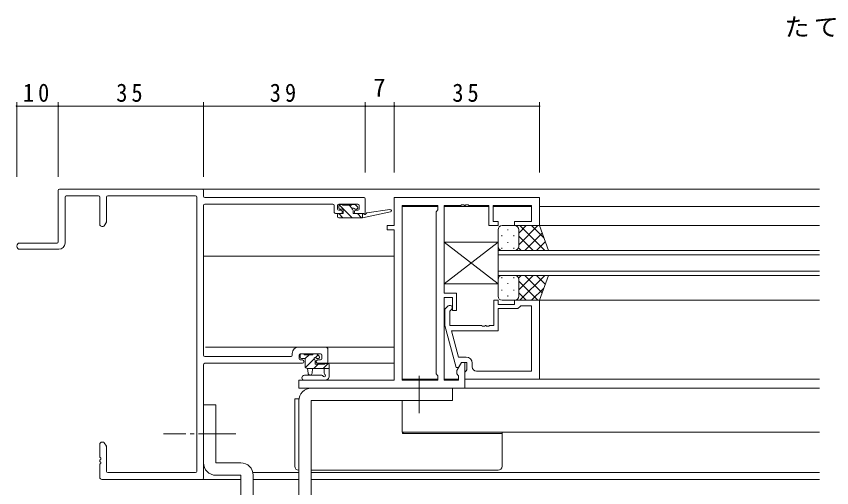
# Model space of a CAD drawing. Units: millimetres on the paper. Extents: x -420 to 373, y -297 to 267.
# Drawn here: x -87.8 to 108.7, y -135.6 to -21.9 of the extents above; entities that cross this region are included whole.
import ezdxf
from ezdxf.enums import TextEntityAlignment as Align

# ---------------------------------------------------------------- set-up
doc = ezdxf.new("R2010")
doc.units = ezdxf.units.MM
doc.linetypes.add('CHAIN2', pattern=[12, 9, -1, 1, -1])
doc.layers.add('0-2_USER1', color=3, linetype='Continuous')
for name, color, linetype, lineweight in [('0-3_YKK_11', 7, 'Continuous', 9), ('0-4_YKK_12', 2, 'Continuous', 9), ('0-5_YKK_13', 4, 'Continuous', 9), ('0-6_YKK_D', 6, 'Continuous', 9)]:
    doc.layers.add(name, color=color, linetype=linetype, lineweight=lineweight)
doc.styles.add('ＭＳ ゴシック', font='')
doc.styles.get('ＭＳ ゴシック').set_extended_font_data('MS Gothic')

msp = doc.modelspace()

# ---------------------------------------------------------------- linework, layer by layer
at = {"layer": '0-3_YKK_11'}
for p, q in [((-77.698, -76.275), (-77.698, -63.875)), ((-77.398, -63.575), (-42.998, -63.575)), ((-42.698, -63.875), (-42.698, -65.275)), ((-76.068, -65.505), (-76.068, -76.575)), ((-67.998, -65.205), (-75.768, -65.205)), ((-67.698, -72.075), (-67.698, -65.505)), ((-66.068, -65.505), (-66.068, -71.404)), ((-44.628, -65.205), (-65.768, -65.205)), ((-44.328, -131.645), (-44.328, -65.505)), ((-42.398, -65.575), (-3.998, -65.575)), ((-3.698, -65.875), (-3.698, -69.175)), ((3.3, -65.576), (3.3, -72.376)), ((38.3, -65.576), (3.3, -65.576)), ((38.3, -72.376), (38.3, -65.576)), ((-42.698, -67.505), (-42.698, -103.645)), ((-11.498, -67.205), (-42.398, -67.205)), ((-11.198, -68.975), (-11.198, -67.505)), ((-10.398, -67.505), (-10.398, -68.375)), ((-5.498, -67.205), (-10.098, -67.205)), ((-10.098, -68.675), (-9.598, -68.675)), ((-5.998, -68.675), (-5.498, -68.675)), ((-5.198, -68.375), (-5.198, -67.505)), ((5.23, -67.506), (5.23, -109.646)), ((13.8, -67.506), (5.23, -67.506)), ((5.23, -67.506), (5.23, -109.646)), ((13.37, -69.006), (13.8, -68.576)), ((13.8, -68.576), (13.8, -67.506)), ((15.3, -67.506), (19.342, -67.506)), ((15.3, -88.676), (15.3, -67.506)), ((19.342, -67.506), (19.525, -67.386)), ((19.525, -67.386), (20.075, -67.386)), ((20.075, -67.386), (20.258, -67.506)), ((20.258, -67.506), (20.342, -67.506)), ((20.342, -67.506), (20.525, -67.386)), ((20.525, -67.386), (21.075, -67.386)), ((21.075, -67.386), (21.258, -67.506)), ((21.258, -67.506), (26.1, -67.506)), ((26.1, -67.506), (26.1, -72.376)), ((27.1, -67.506), (36.37, -67.506)), ((27.1, -71.376), (27.1, -67.506)), ((36.37, -67.506), (36.37, -71.376)), ((-9.598, -69.475), (-10.698, -69.475)), ((-9.298, -68.975), (-9.298, -69.175)), ((-6.298, -69.175), (-6.298, -68.975)), ((-3.998, -69.475), (-5.998, -69.475)), ((13.37, -108.146), (13.37, -69.006)), ((-66.871, -72.575), (-67.198, -72.575)), ((-66.108, -71.554), (-66.611, -72.425)), ((1.6, -72.376), (1.6, -73.376)), ((3.3, -72.376), (1.6, -72.376)), ((26.1, -72.376), (28.3, -72.376)), ((28.3, -71.376), (27.1, -71.376)), ((28.3, -72.376), (28.3, -71.376)), ((32.3, -71.376), (32.3, -72.376)), ((36.37, -71.376), (32.3, -71.376)), ((32.3, -72.376), (38.3, -72.376)), ((1.6, -73.376), (3.3, -73.376)), ((3.3, -73.376), (3.3, -109.646)), ((-86.948, -76.575), (-77.998, -76.575)), ((-77.568, -78.075), (-86.948, -78.075)), ((18.3, -88.676), (15.3, -88.676)), ((15.3, -89.676), (17.3, -89.676)), ((15.3, -109.646), (15.3, -89.676)), ((17.3, -89.676), (17.3, -92.876)), ((18.3, -92.876), (18.3, -88.676)), ((27.3, -90.376), (28.3, -90.376)), ((27.3, -96.476), (27.3, -90.376)), ((28.3, -90.376), (28.3, -91.376)), ((32.3, -90.376), (38.3, -90.376)), ((32.3, -91.376), (32.3, -90.376)), ((38.3, -90.376), (38.3, -109.376)), ((15.5, -92.527), (16.276, -91.752)), ((28.3, -91.376), (32.3, -91.376)), ((33.6, -91.876), (33.1, -92.376)), ((33.8, -91.676), (33.6, -91.876)), ((36.37, -91.676), (33.8, -91.676)), ((36.37, -107.446), (36.37, -91.676)), ((36.37, -107.446), (36.37, -91.676)), ((15.5, -96.472), (15.5, -92.527)), ((17.124, -92.6), (16.7, -93.024)), ((16.7, -93.024), (16.7, -96.476)), ((17.3, -92.876), (18.3, -92.876)), ((28.3, -92.376), (28.3, -97.776)), ((33.1, -92.376), (28.3, -92.376)), ((18.207, -106.576), (15.5, -96.472)), ((16.7, -96.476), (24.342, -96.476)), ((17.092, -97.776), (18.78, -104.076)), ((28.3, -97.776), (17.092, -97.776)), ((24.342, -96.476), (24.525, -96.596)), ((24.525, -96.596), (25.075, -96.596)), ((25.075, -96.596), (25.258, -96.476)), ((25.258, -96.476), (25.342, -96.476)), ((25.342, -96.476), (25.525, -96.596)), ((25.525, -96.596), (26.075, -96.596)), ((26.075, -96.596), (26.258, -96.476)), ((26.258, -96.476), (27.3, -96.476)), ((-19.798, -101.675), (-13.198, -101.675)), ((-12.698, -102.175), (-12.698, -105.275)), ((-42.398, -103.945), (-21.598, -103.945)), ((-21.298, -103.645), (-21.298, -103.175)), ((-19.668, -103.605), (-19.668, -104.475)), ((-14.498, -103.305), (-19.368, -103.305)), ((-14.198, -104.475), (-14.198, -103.605)), ((18.78, -104.076), (20.6, -104.076)), ((-42.698, -105.875), (-42.698, -133.275)), ((-18.798, -105.575), (-42.398, -105.575)), ((-19.368, -104.775), (-18.798, -104.775)), ((-18.498, -105.075), (-18.498, -105.275)), ((-15.498, -105.275), (-15.498, -105.075)), ((-15.198, -104.775), (-14.498, -104.775)), ((-12.998, -105.575), (-15.198, -105.575)), ((19.5, -105.376), (18.37, -107.333)), ((19.5, -105.376), (18.807, -106.576)), ((20.3, -105.376), (19.5, -105.376)), ((20.8, -105.376), (19.5, -105.376)), ((20.3, -111.576), (20.3, -105.376)), ((20.8, -107.176), (20.8, -105.376)), ((22.1, -105.576), (22.1, -106.446)), ((18.807, -106.576), (18.207, -106.576)), ((18.37, -107.333), (18.37, -108.146)), ((20.3, -107.676), (20.6, -107.376)), ((20.3, -109.376), (20.3, -107.676)), ((20.6, -107.376), (20.8, -107.176)), ((23.1, -107.446), (36.37, -107.446)), ((-19.7, -109.646), (-19.7, -111.576)), ((3.3, -109.646), (-19.7, -109.646)), ((5.23, -109.646), (13.8, -109.646)), ((13.8, -108.576), (13.37, -108.146)), ((13.8, -109.646), (13.8, -108.576)), ((18.8, -109.646), (15.3, -109.646)), ((18.37, -108.146), (18.8, -108.576)), ((18.8, -108.576), (18.8, -109.646)), ((38.3, -109.376), (20.3, -109.376)), ((-19.7, -111.576), (20.3, -111.576)), ((-67.698, -128.117), (-67.698, -125.075)), ((-67.198, -124.575), (-66.871, -124.575)), ((-66.611, -124.725), (-66.108, -125.597)), ((-66.068, -125.747), (-66.068, -131.645)), ((-67.698, -129.117), (-67.698, -129.034)), ((-67.698, -133.075), (-67.698, -130.034)), ((-42.998, -133.575), (-67.198, -133.575)), ((-65.768, -131.945), (-44.628, -131.945))]:
    msp.add_line(p, q, dxfattribs=at)
for centre, radius, start, end in [((-77.398, -63.875), 0.3, 90, 180), ((-42.998, -63.875), 0.3, 0, 90), ((-75.768, -65.505), 0.3, 90, 180), ((-67.998, -65.505), 0.3, 0, 90), ((-65.768, -65.505), 0.3, 90, 180), ((-44.628, -65.505), 0.3, 0, 90), ((-42.398, -65.275), 0.3, 180, 270), ((-3.998, -65.875), 0.3, 0, 90), ((-42.398, -67.505), 0.3, 90, 180), ((-11.498, -67.505), 0.3, 0, 90), ((-10.098, -67.505), 0.3, 90, 180), ((-10.098, -68.375), 0.3, 180, 270), ((-9.598, -68.975), 0.3, 0, 90), ((-5.998, -68.975), 0.3, 90, 180), ((-5.498, -67.505), 0.3, 0, 90), ((-5.498, -68.375), 0.3, 270, 0), ((-10.698, -68.975), 0.5, 180, 270), ((-9.598, -69.175), 0.3, 270, 0), ((-5.998, -69.175), 0.3, 180, 270), ((-3.998, -69.175), 0.3, 270, 0), ((-67.198, -72.075), 0.5, 180, 270), ((-66.871, -72.275), 0.3, 270, 330), ((-66.368, -71.404), 0.3, 330, 0), ((-86.948, -77.325), 0.75, 90, 270), ((-77.998, -76.275), 0.3, 270, 0), ((-77.568, -76.575), 1.5, 270, 0), ((16.7, -92.176), 0.6, 314.99998, 135), ((-19.798, -103.175), 1.5, 90, 180), ((-13.198, -102.175), 0.5, 0, 90), ((-42.398, -103.645), 0.3, 180, 270), ((-21.598, -103.645), 0.3, 270, 0), ((-19.368, -103.605), 0.3, 90, 180), ((-14.498, -103.605), 0.3, 0, 90), ((20.6, -105.576), 1.5, 0, 89.99998), ((-42.398, -105.875), 0.3, 90, 180), ((-19.368, -104.475), 0.3, 180, 270), ((-18.798, -105.075), 0.3, 0, 90), ((-18.798, -105.275), 0.3, 270, 0), ((-15.198, -105.075), 0.3, 90, 180), ((-15.198, -105.275), 0.3, 180, 270), ((-14.498, -104.475), 0.3, 270, 0), ((-12.998, -105.275), 0.3, 270, 0), ((23.1, -106.446), 1, 180, 269.99998), ((-67.198, -125.075), 0.5, 90, 180), ((-66.871, -124.875), 0.3, 30, 90), ((-66.368, -125.747), 0.3, 0, 30), ((-67.498, -128.117), 0.2, 180, 246.42181), ((-67.498, -129.034), 0.2, 113.57817, 180), ((-67.498, -129.117), 0.2, 180, 246.42181), ((-67.698, -128.575), 0.3, 293.57817, 66.42181), ((-67.698, -129.575), 0.3, 293.57817, 66.42181), ((-67.498, -130.034), 0.2, 113.57817, 180), ((-65.768, -131.645), 0.3, 180, 270), ((-44.628, -131.645), 0.3, 270, 0), ((-67.198, -133.075), 0.5, 180, 270), ((-42.998, -133.275), 0.3, 270, 0)]:
    msp.add_arc(centre, radius, start, end, dxfattribs=at)
at = {"layer": '0-4_YKK_12'}
for p, q in [((-43, -63.575), (105.8, -63.575)), ((5.232, -67.776), (13.799, -67.776)), ((15.302, -67.776), (26.099, -67.776)), ((27.102, -67.776), (36.368, -67.776)), ((38.3, -67.776), (105.8, -67.776)), ((105.8, -72.376), (37.8, -72.376)), ((28.299, -78.376), (105.8, -78.376)), ((28.299, -84.376), (28.299, -78.376)), ((-42.7, -79.775), (3.3, -79.775)), ((105.8, -79.376), (28.299, -79.376)), ((28.299, -83.376), (105.8, -83.376)), ((105.8, -84.376), (28.299, -84.376)), ((38.3, -90.376), (105.8, -90.376)), ((3.3, -101.675), (-42.2, -101.675)), ((-13, -105.575), (3.3, -105.575)), ((5.232, -109.376), (13.799, -109.376)), ((15.302, -109.376), (18.799, -109.376)), ((20.3, -109.376), (105.8, -109.376)), ((19.786, -111.576), (105.8, -111.576)), ((5.23, -114.575), (5.23, -122.175)), ((5.23, -122.175), (105.8, -122.175)), ((-43, -133.575), (-33.702, -133.575)), ((-30.769, -131.945), (-19.702, -131.945)), ((-30.702, -133.575), (-19.702, -133.575)), ((-16.702, -131.945), (105.8, -131.945)), ((-16.702, -133.575), (105.8, -133.575))]:
    msp.add_line(p, q, dxfattribs=at)
at = {"layer": '0-5_YKK_13'}
for p, q in [((-10.1, -68.075), (-10.1, -67.575)), ((-9.986, -67.34), (-6.851, -70.475)), ((-9.8, -67.275), (-9.3, -67.275)), ((-9, -68.375), (-9.8, -68.375)), ((-9.1, -67.475), (-7.1, -67.475)), ((-9, -69.475), (-9, -68.375)), ((-7.606, -67.475), (-6.822, -68.26)), ((-6.9, -67.275), (-6.3, -67.275)), ((-5.8, -68.375), (-6.139, -68.375)), ((-6.088, -67.363), (-5.588, -67.863)), ((-3.288, -69.302), (2.254, -68.479)), ((-10.4, -70.175), (-10.4, -69.775)), ((-10.1, -69.475), (-9, -69.475)), ((-10.1, -70.475), (-4.402, -70.475)), ((-10.096, -69.475), (-9.096, -70.475)), ((-6.6, -68.836), (-6.6, -69.475)), ((-6.6, -69.475), (-4.402, -69.475)), ((-5.606, -69.475), (-4.606, -70.475)), ((-4.402, -70.475), (2.359, -69.069)), ((-4.402, -69.475), (-4.315, -69.461)), ((-4.402, -70.475), (-4.402, -69.475)), ((29.3, -72.376), (32.3, -72.376)), ((38.3, -72.376), (32.3, -72.376)), ((33.3, -74.168), (35.092, -72.376)), ((33.3, -76.996), (37.92, -72.376)), ((33.568, -72.376), (39.568, -78.376)), ((36.397, -72.376), (39.358, -75.337)), ((40.443, -78.376), (38.3, -72.376)), ((28.3, -77.376), (28.3, -73.376)), ((30.663, -73.296), (30.663, -73.496)), ((33.3, -73.376), (33.3, -76.976)), ((33.3, -73.776), (33.3, -77.376)), ((34.749, -78.376), (38.944, -74.18)), ((28.3, -76.376), (15.3, -76.376)), ((15.3, -76.376), (15.3, -86.376)), ((28.3, -76.376), (15.3, -86.376)), ((28.3, -86.376), (15.3, -76.376)), ((28.3, -76.376), (28.3, -86.376)), ((29.249, -74.711), (29.249, -74.911)), ((30.663, -76.326), (30.663, -76.526)), ((32.078, -74.711), (32.078, -74.911)), ((33.3, -74.936), (36.74, -78.376)), ((37.577, -78.376), (39.689, -76.264)), ((29.249, -77.741), (29.249, -77.941)), ((32.3, -78.376), (29.3, -78.376)), ((32.078, -77.741), (32.078, -77.941)), ((32.3, -78.376), (40.443, -78.376)), ((33.243, -77.708), (33.911, -78.376)), ((32.3, -84.376), (29.3, -84.376)), ((40.443, -84.376), (32.3, -84.376)), ((33.243, -85.044), (33.911, -84.376)), ((33.3, -87.816), (36.74, -84.376)), ((33.568, -90.376), (39.568, -84.376)), ((34.749, -84.376), (38.944, -88.572)), ((37.577, -84.376), (39.689, -86.487)), ((40.443, -84.376), (38.3, -90.376)), ((15.3, -86.376), (28.3, -86.376)), ((28.3, -85.376), (28.3, -89.376)), ((29.248, -85.011), (29.248, -84.811)), ((30.663, -86.426), (30.663, -86.226)), ((32.078, -85.011), (32.078, -84.811)), ((33.3, -88.976), (33.3, -85.376)), ((33.3, -85.755), (37.92, -90.376)), ((33.3, -89.376), (33.3, -85.776)), ((29.248, -88.041), (29.248, -87.841)), ((32.078, -88.041), (32.078, -87.841)), ((36.397, -90.376), (39.357, -87.415)), ((29.3, -90.376), (32.3, -90.376)), ((30.663, -89.456), (30.663, -89.256)), ((38.3, -90.376), (32.3, -90.376)), ((33.3, -88.584), (35.092, -90.376)), ((-19.4, -104.105), (-19.4, -103.605)), ((-19.1, -103.305), (-18.6, -103.305)), ((-18.4, -103.505), (-16.3, -103.505)), ((-18.2, -104.453), (-17.252, -103.505)), ((-16.1, -103.305), (-15.5, -103.305)), ((-15.685, -104.183), (-15.092, -103.589)), ((-15.288, -103.393), (-14.788, -103.893)), ((-18.2, -104.405), (-19.1, -104.405)), ((-18.2, -106.305), (-18.2, -104.405)), ((-18.103, -106.601), (-16.022, -104.52)), ((-16.062, -106.805), (-15.062, -105.805)), ((-15.8, -104.866), (-15.8, -105.805)), ((-15.8, -105.805), (-13.5, -105.805)), ((-15, -104.405), (-15.339, -104.405)), ((-13.817, -106.805), (-12.626, -105.615)), ((-13.3, -105.605), (-12.7, -105.605)), ((-12.4, -105.905), (-12.4, -108.868)), ((-12.4, -106.805), (-17.7, -106.805)), ((-17.6, -106.805), (-17.498, -107.95)), ((-16.4, -106.805), (-16.502, -107.95)), ((-13.6, -107.986), (-13.6, -106.805)), ((-14.136, -108.475), (-18.384, -108.475)), ((-13.205, -109.675), (-18.384, -109.675)), ((-13.015, -109.608), (-12.584, -109.255)), ((17.298, -111.575), (-16.702, -111.575)), ((17.298, -111.575), (17.298, -114.575)), ((-42.702, -115.575), (-42.702, -129.575)), ((-39.702, -115.575), (-42.702, -115.575)), ((-39.702, -115.575), (-39.702, -129.575)), ((-20.7, -114.175), (-19.7, -114.175)), ((-20.7, -130.375), (-20.7, -114.175)), ((-19.702, -114.575), (-19.702, -199.075)), ((-19.7, -114.175), (-19.675, -114.175)), ((-16.702, -199.075), (-16.702, -114.575)), ((-16.702, -114.575), (17.298, -114.575)), ((5.3, -122.175), (5.3, -122.475)), ((5.3, -122.475), (28.3, -122.475)), ((29.3, -122.475), (29.3, -122.175)), ((-33.702, -129.575), (-39.702, -129.575)), ((28.3, -131.375), (-16.702, -131.375)), ((-33.702, -132.575), (-39.702, -132.575)), ((-33.702, -165.075), (-33.702, -132.575)), ((-30.702, -132.575), (-30.702, -165.075))]:
    msp.add_line(p, q, dxfattribs=at)
at = {"layer": '0-5_YKK_13', "linetype": 'CHAIN2'}
for p, q in [((9.298, -108.575), (9.298, -117.575)), ((-34.93, -122.575), (-52.308, -122.575))]:
    msp.add_line(p, q, dxfattribs=at)
at = {"layer": '0-5_YKK_13'}
for points in [[(5.397, -122.475), (5.418, -122.4), (5.438, -122.175)], [(28.3, -122.475), (29.3, -122.475), (29.3, -130.375)]]:
    msp.add_lwpolyline(points, dxfattribs=at)
for centre, radius, start, end in [((-9.8, -67.575), 0.3, 90, 180), ((-9.8, -68.075), 0.3, 180, 270), ((-9.3, -67.475), 0.2, 0, 90), ((-6.9, -67.475), 0.2, 90, 180), ((-6.6, -68.375), 0.25, 33.05573, 236.94426), ((-6.9, -68.836), 0.3, 0, 56.94426), ((-6.139, -68.075), 0.3, 213.05573, 270), ((-6.3, -67.575), 0.3, 45, 90), ((-5.8, -68.075), 0.3, 270, 45), ((2.298, -68.775), 0.3, 281.7498, 98.44934), ((-10.1, -69.775), 0.3, 90, 180), ((-10.1, -70.175), 0.3, 180, 270), ((-4.267, -69.757), 0.3, 39.19753, 99.19753), ((-3.802, -69.378), 0.3, 219.19753, 338.44934), ((-3.244, -69.599), 0.3, 98.44934, 158.44934), ((29.3, -73.376), 1, 90, 180), ((32.3, -73.376), 1, 0, 90), ((32.3, -73.376), 1, 0, 90), ((29.3, -77.376), 1, 180, 270), ((32.3, -77.376), 1, 270, 0), ((32.3, -77.376), 1, 270, 0), ((29.3, -85.376), 1, 90, 180), ((32.3, -85.376), 1, 0, 90), ((32.3, -85.376), 1, 0, 90), ((29.3, -89.376), 1, 180, 270), ((32.3, -89.376), 1, 270, 0), ((32.3, -89.376), 1, 270, 0), ((-19.1, -103.605), 0.3, 90, 180), ((-19.1, -104.105), 0.3, 180, 270), ((-18.6, -103.505), 0.2, 0, 90), ((-16.1, -103.505), 0.2, 90, 180), ((-15.8, -104.405), 0.25, 33.05573, 236.94426), ((-15.5, -103.605), 0.3, 45, 90), ((-15, -104.105), 0.3, 270, 45), ((-16.1, -104.866), 0.3, 0, 56.94426), ((-15.339, -104.105), 0.3, 213.05573, 270), ((-13.3, -105.805), 0.2, 90, 180), ((-12.7, -105.905), 0.3, 0, 90), ((-17.7, -106.305), 0.5, 180, 270), ((-17, -107.905), 0.5, 185.09206, 354.90793), ((-13.3, -107.986), 0.3, 180, 239.99998), ((-18.384, -109.075), 0.6, 90, 270), ((-14.136, -108.775), 0.3, 26.74368, 90), ((-13.6, -108.505), 0.3, 206.74368, 60), ((-13.205, -109.375), 0.3, 270, 309.23453), ((-12.9, -108.868), 0.5, 309.23453, 0), ((-16.702, -114.575), 3, 90, 180), ((-39.702, -129.575), 3, 180, 270), ((-33.702, -132.575), 3, 0, 90), ((-19.7, -130.375), 1, 180, 270), ((28.3, -130.375), 1, 270, 0)]:
    msp.add_arc(centre, radius, start, end, dxfattribs=at)
at = {"layer": '0-6_YKK_D'}
for p, q in [((-87.7, -60.575), (-87.7, -42.575)), ((-77.7, -60.575), (-77.7, -42.575)), ((-77.7, -60.575), (-77.7, -42.575)), ((-42.7, -60.575), (-42.7, -42.575)), ((-42.7, -59.575), (-42.7, -42.575)), ((-3.7, -59.575), (-3.7, -42.575)), ((-3.7, -59.575), (-3.7, -42.575)), ((3.3, -59.575), (3.3, -42.575)), ((3.3, -59.575), (3.3, -42.575)), ((38.3, -59.575), (38.3, -42.575)), ((-77.7, -43.575), (-87.7, -43.575)), ((-42.7, -43.575), (-77.7, -43.575)), ((-42.7, -43.575), (-3.7, -43.575)), ((-3.7, -43.575), (3.3, -43.575)), ((3.3, -43.575), (38.3, -43.575))]:
    msp.add_line(p, q, dxfattribs=at)
for centre, start, end in [((-87.7, -43.575), 0, 180), ((-87.7, -43.575), 180, 0), ((-77.7, -43.575), 0, 180), ((-77.7, -43.575), 0, 180), ((-77.7, -43.575), 180, 0), ((-77.7, -43.575), 180, 0), ((-42.7, -43.575), 0, 180), ((-42.7, -43.575), 0, 180), ((-42.7, -43.575), 180, 0), ((-42.7, -43.575), 180, 0), ((-3.7, -43.575), 0, 180), ((-3.7, -43.575), 0, 180), ((-3.7, -43.575), 180, 0), ((-3.7, -43.575), 180, 0), ((3.3, -43.575), 0, 180), ((3.3, -43.575), 0, 180), ((3.3, -43.575), 180, 0), ((3.3, -43.575), 180, 0), ((38.3, -43.575), 0, 180), ((38.3, -43.575), 180, 0)]:
    msp.add_arc(centre, 0.106, start, end, dxfattribs=at)

# ---------------------------------------------------------------- texts
at = {"layer": '0-2_USER1', "insert": (97.369, -27.15), "char_height": 4.399, "attachment_point": 7, "style": 'ＭＳ ゴシック'}
msp.add_mtext('\\T1.17;たて骨', dxfattribs=at)
at = {"layer": '0-6_YKK_D', "color": 3, "style": 'ＭＳ ゴシック'}
msp.add_text('7', height=4.399, dxfattribs=at).set_placement((-1.8, -42.575), align=Align.BOTTOM_LEFT)
at = {"layer": '0-6_YKK_D', "color": 3, "char_height": 4.399, "attachment_point": 7, "style": 'ＭＳ ゴシック'}
for s, insert in [('\\T1.36;\\W0.9;10', (-86.22, -42.575)), ('\\T1.36;\\W0.9;35', (-63.72, -42.575)), ('\\T1.36;\\W0.9;39', (-26.72, -42.575)), ('\\T1.36;\\W0.9;35', (17.28, -42.575))]:
    msp.add_mtext(s, dxfattribs=dict(at, insert=insert))

doc.saveas('drawing.dxf')
